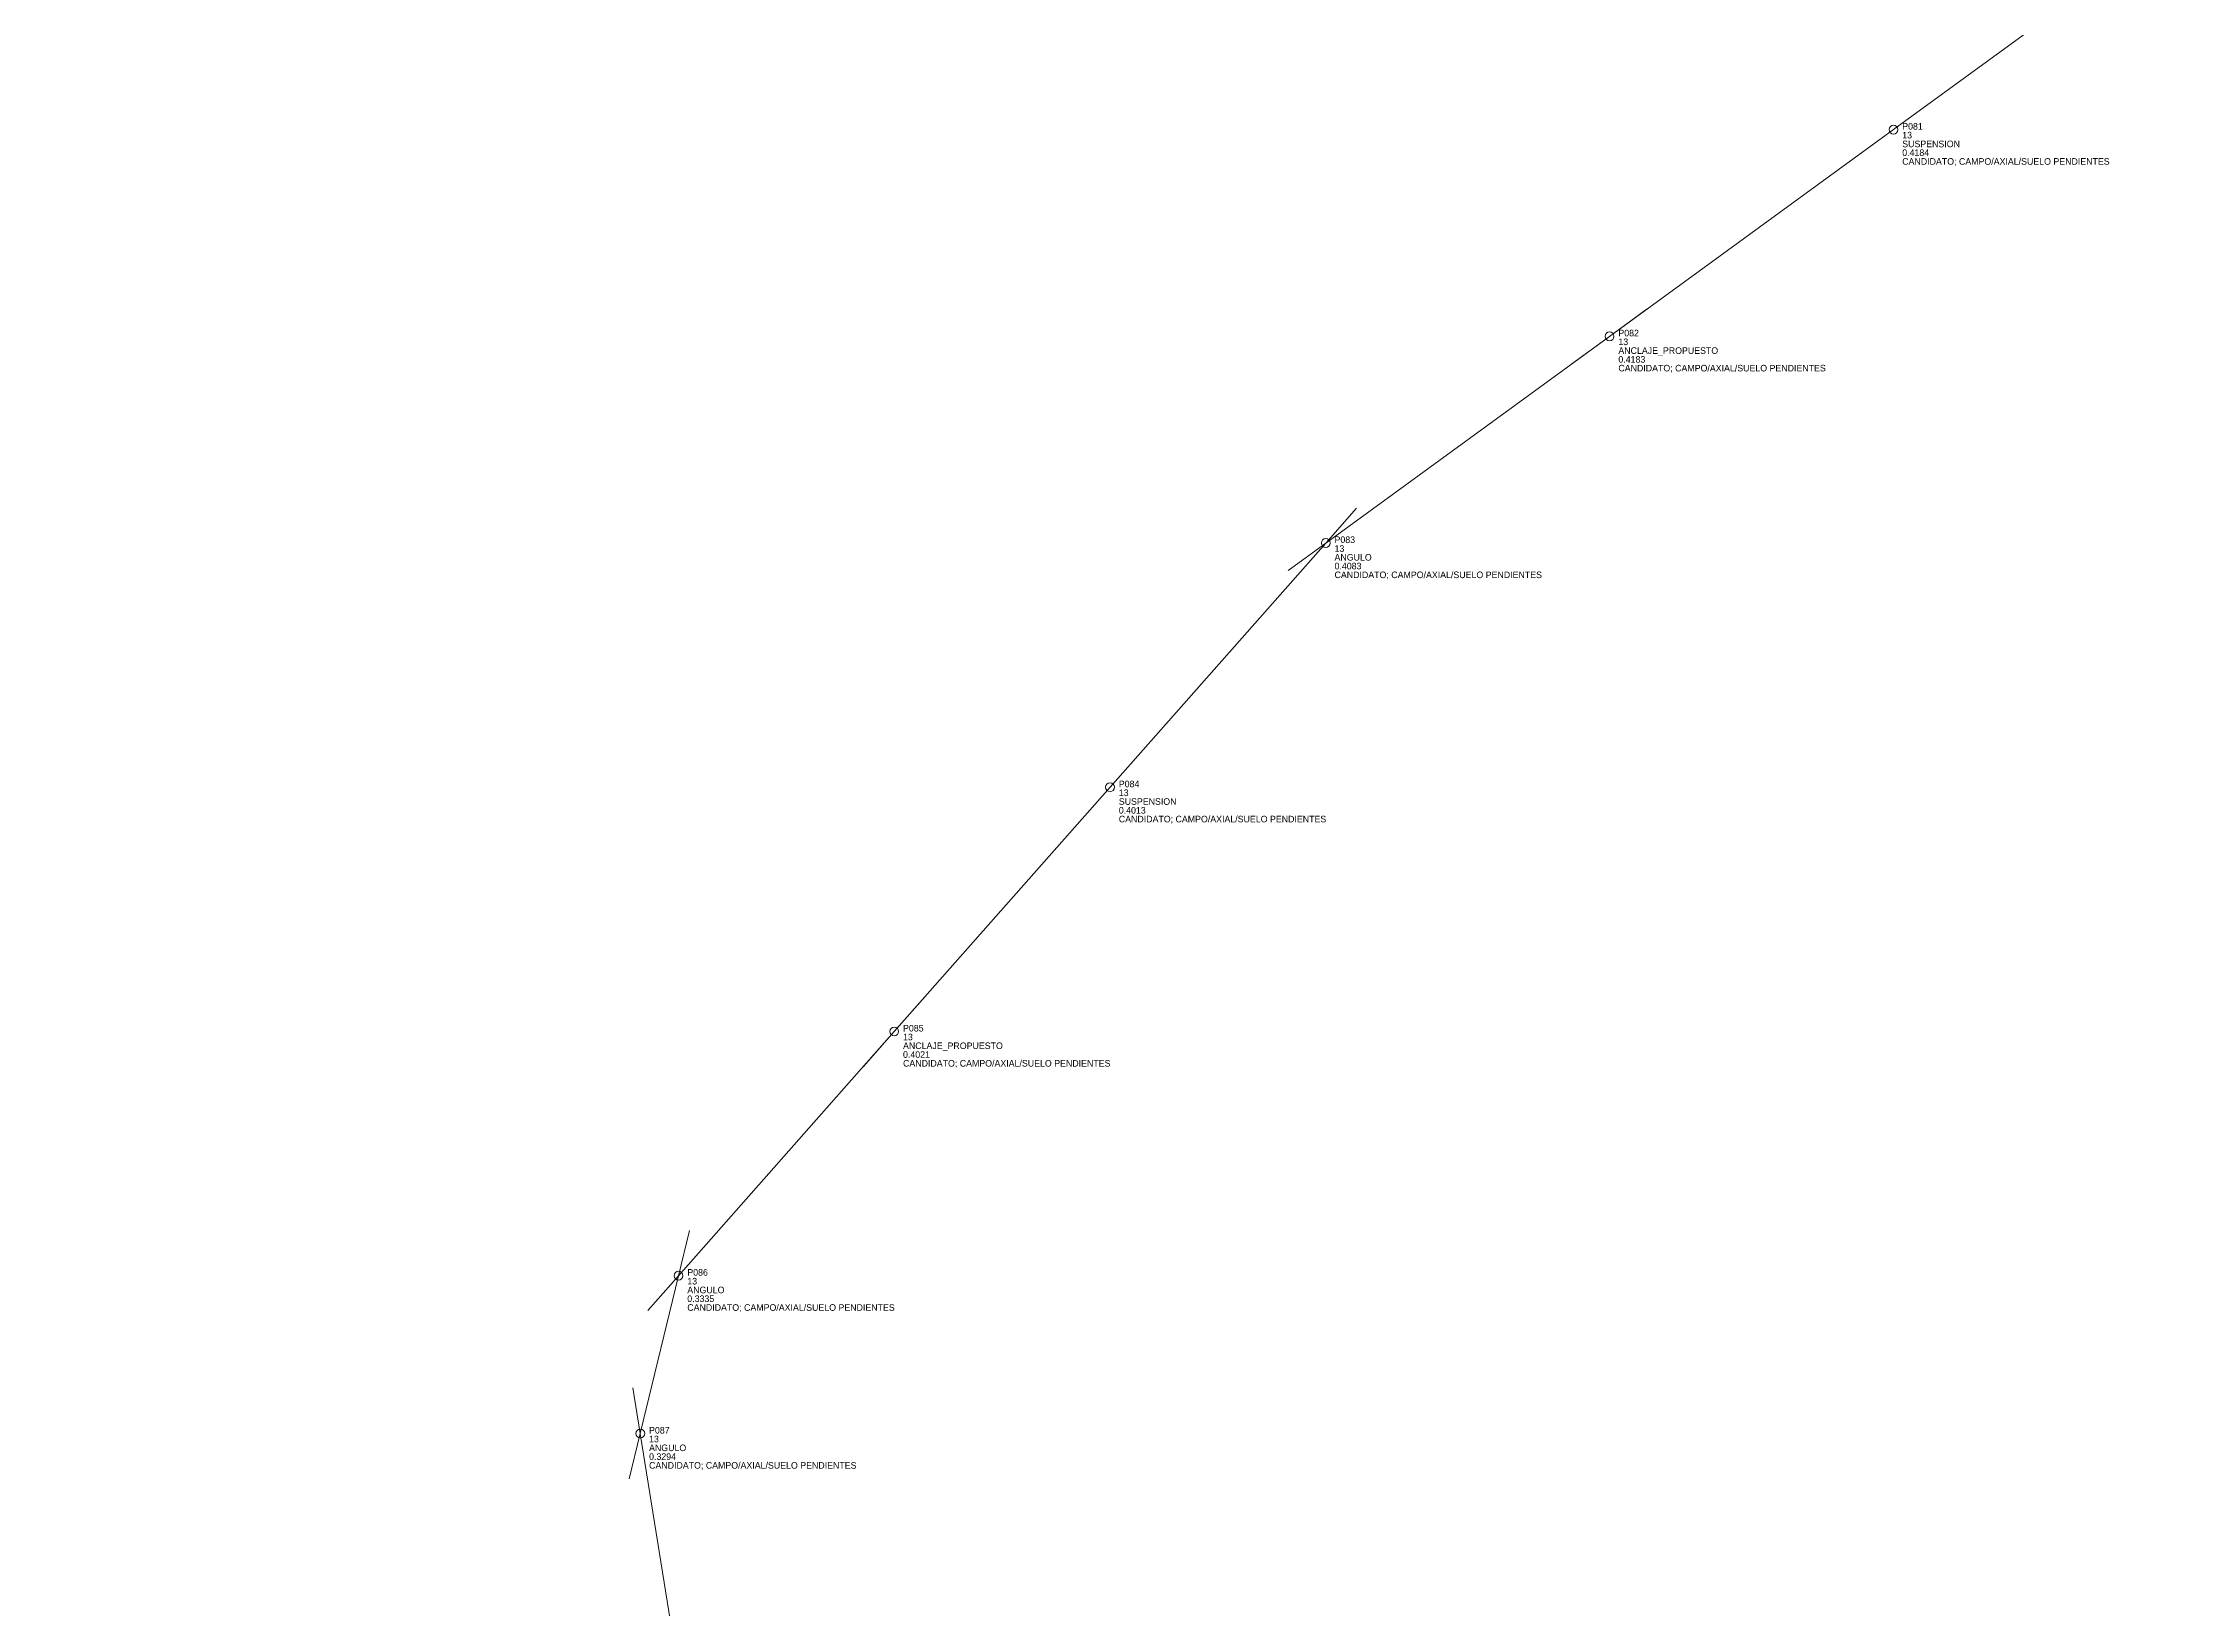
# Model space of a CAD drawing. Header units: metres. Extents: x 423941 to 425824, y 8430942 to 8436658.
# Drawn here: x 424397.9 to 424884.2, y 8432012.6 to 8432369.4 of the extents above; entities that cross this region are included whole.
import ezdxf

# ---------------------------------------------------------------- set-up
doc = ezdxf.new("R2010")
doc.units = ezdxf.units.M
for name, color, linetype, lineweight, true_color in [('EJE', 7, 'Continuous', 18, 0x087f8c), ('POSTES', 7, 'Continuous', 13, 0x244c65), ('RETENIDA', 7, 'Continuous', 13, 0xa77738)]:
    doc.layers.add(name, color=color, linetype=linetype, lineweight=lineweight, true_color=true_color)

# ---------------------------------------------------------------- blocks, each defined once
blk = doc.blocks.new('LP_POSTE_R02')
at = {"layer": 'POSTES'}
blk.add_circle((0, 0), 1, dxfattribs=at)
for tag, p in [('ID', (2, 0)), ('TIPO', (2, -4)), ('POSTE_M', (2, -2)), ('DC', (2, -6)), ('ESTADO', (2, -8))]:
    blk.add_attdef(tag, p, '', height=1.5)

msp = doc.modelspace()

# ---------------------------------------------------------------- linework, layer by layer
at = {"layer": 'EJE'}
msp.add_lwpolyline([(424884.23, 8432396.73), (424819.56, 8432349.62), (424754.89, 8432302.51), (424690.22, 8432255.4), (424641.07, 8432199.73), (424591.91, 8432144.06), (424542.76, 8432088.4), (424534.05, 8432052.42), (424545.29, 8431982.62), (424518.93, 8431933.89), (424492.57, 8431885.15), (424491.23, 8431821.95), (424515.4, 8431783.88), (424506.8, 8431732.2), (424459.21, 8431724.2), (424425.23, 8431688.41), (424397.89, 8431622.05)], dxfattribs=at)
at = {"layer": 'RETENIDA'}
for points in [[(424754.89, 8432302.51), (424763.46, 8432308.75)], [(424754.89, 8432302.51), (424746.32, 8432296.27)], [(424690.22, 8432255.4), (424697.23, 8432263.35)], [(424690.22, 8432255.4), (424681.65, 8432249.16)], [(424591.91, 8432144.06), (424598.93, 8432152.01)], [(424591.91, 8432144.06), (424584.9, 8432136.12)], [(424542.76, 8432088.4), (424545.26, 8432098.7)], [(424542.76, 8432088.4), (424535.75, 8432080.45)], [(424534.05, 8432052.42), (424532.36, 8432062.88)], [(424534.05, 8432052.42), (424531.55, 8432042.12)]]:
    msp.add_lwpolyline(points, dxfattribs=at)

# ---------------------------------------------------------------- block references
at = {"layer": 'POSTES'}
for p, values in [((424819.56, 8432349.62), {'ID': 'P081', 'POSTE_M': '13', 'TIPO': 'SUSPENSION', 'DC': '0.4184', 'ESTADO': 'CANDIDATO; CAMPO/AXIAL/SUELO PENDIENTES'}), ((424754.89, 8432302.51), {'ID': 'P082', 'POSTE_M': '13', 'TIPO': 'ANCLAJE_PROPUESTO', 'DC': '0.4183', 'ESTADO': 'CANDIDATO; CAMPO/AXIAL/SUELO PENDIENTES'}), ((424690.22, 8432255.4), {'ID': 'P083', 'POSTE_M': '13', 'TIPO': 'ANGULO', 'DC': '0.4083', 'ESTADO': 'CANDIDATO; CAMPO/AXIAL/SUELO PENDIENTES'}), ((424641.07, 8432199.73), {'ID': 'P084', 'POSTE_M': '13', 'TIPO': 'SUSPENSION', 'DC': '0.4013', 'ESTADO': 'CANDIDATO; CAMPO/AXIAL/SUELO PENDIENTES'}), ((424591.91, 8432144.06), {'ID': 'P085', 'POSTE_M': '13', 'TIPO': 'ANCLAJE_PROPUESTO', 'DC': '0.4021', 'ESTADO': 'CANDIDATO; CAMPO/AXIAL/SUELO PENDIENTES'}), ((424542.76, 8432088.4), {'ID': 'P086', 'POSTE_M': '13', 'TIPO': 'ANGULO', 'DC': '0.3335', 'ESTADO': 'CANDIDATO; CAMPO/AXIAL/SUELO PENDIENTES'}), ((424534.05, 8432052.42), {'ID': 'P087', 'POSTE_M': '13', 'TIPO': 'ANGULO', 'DC': '0.3294', 'ESTADO': 'CANDIDATO; CAMPO/AXIAL/SUELO PENDIENTES'})]:
    msp.add_blockref('LP_POSTE_R02', p, dxfattribs=at).add_auto_attribs(values)

doc.saveas('drawing.dxf')
